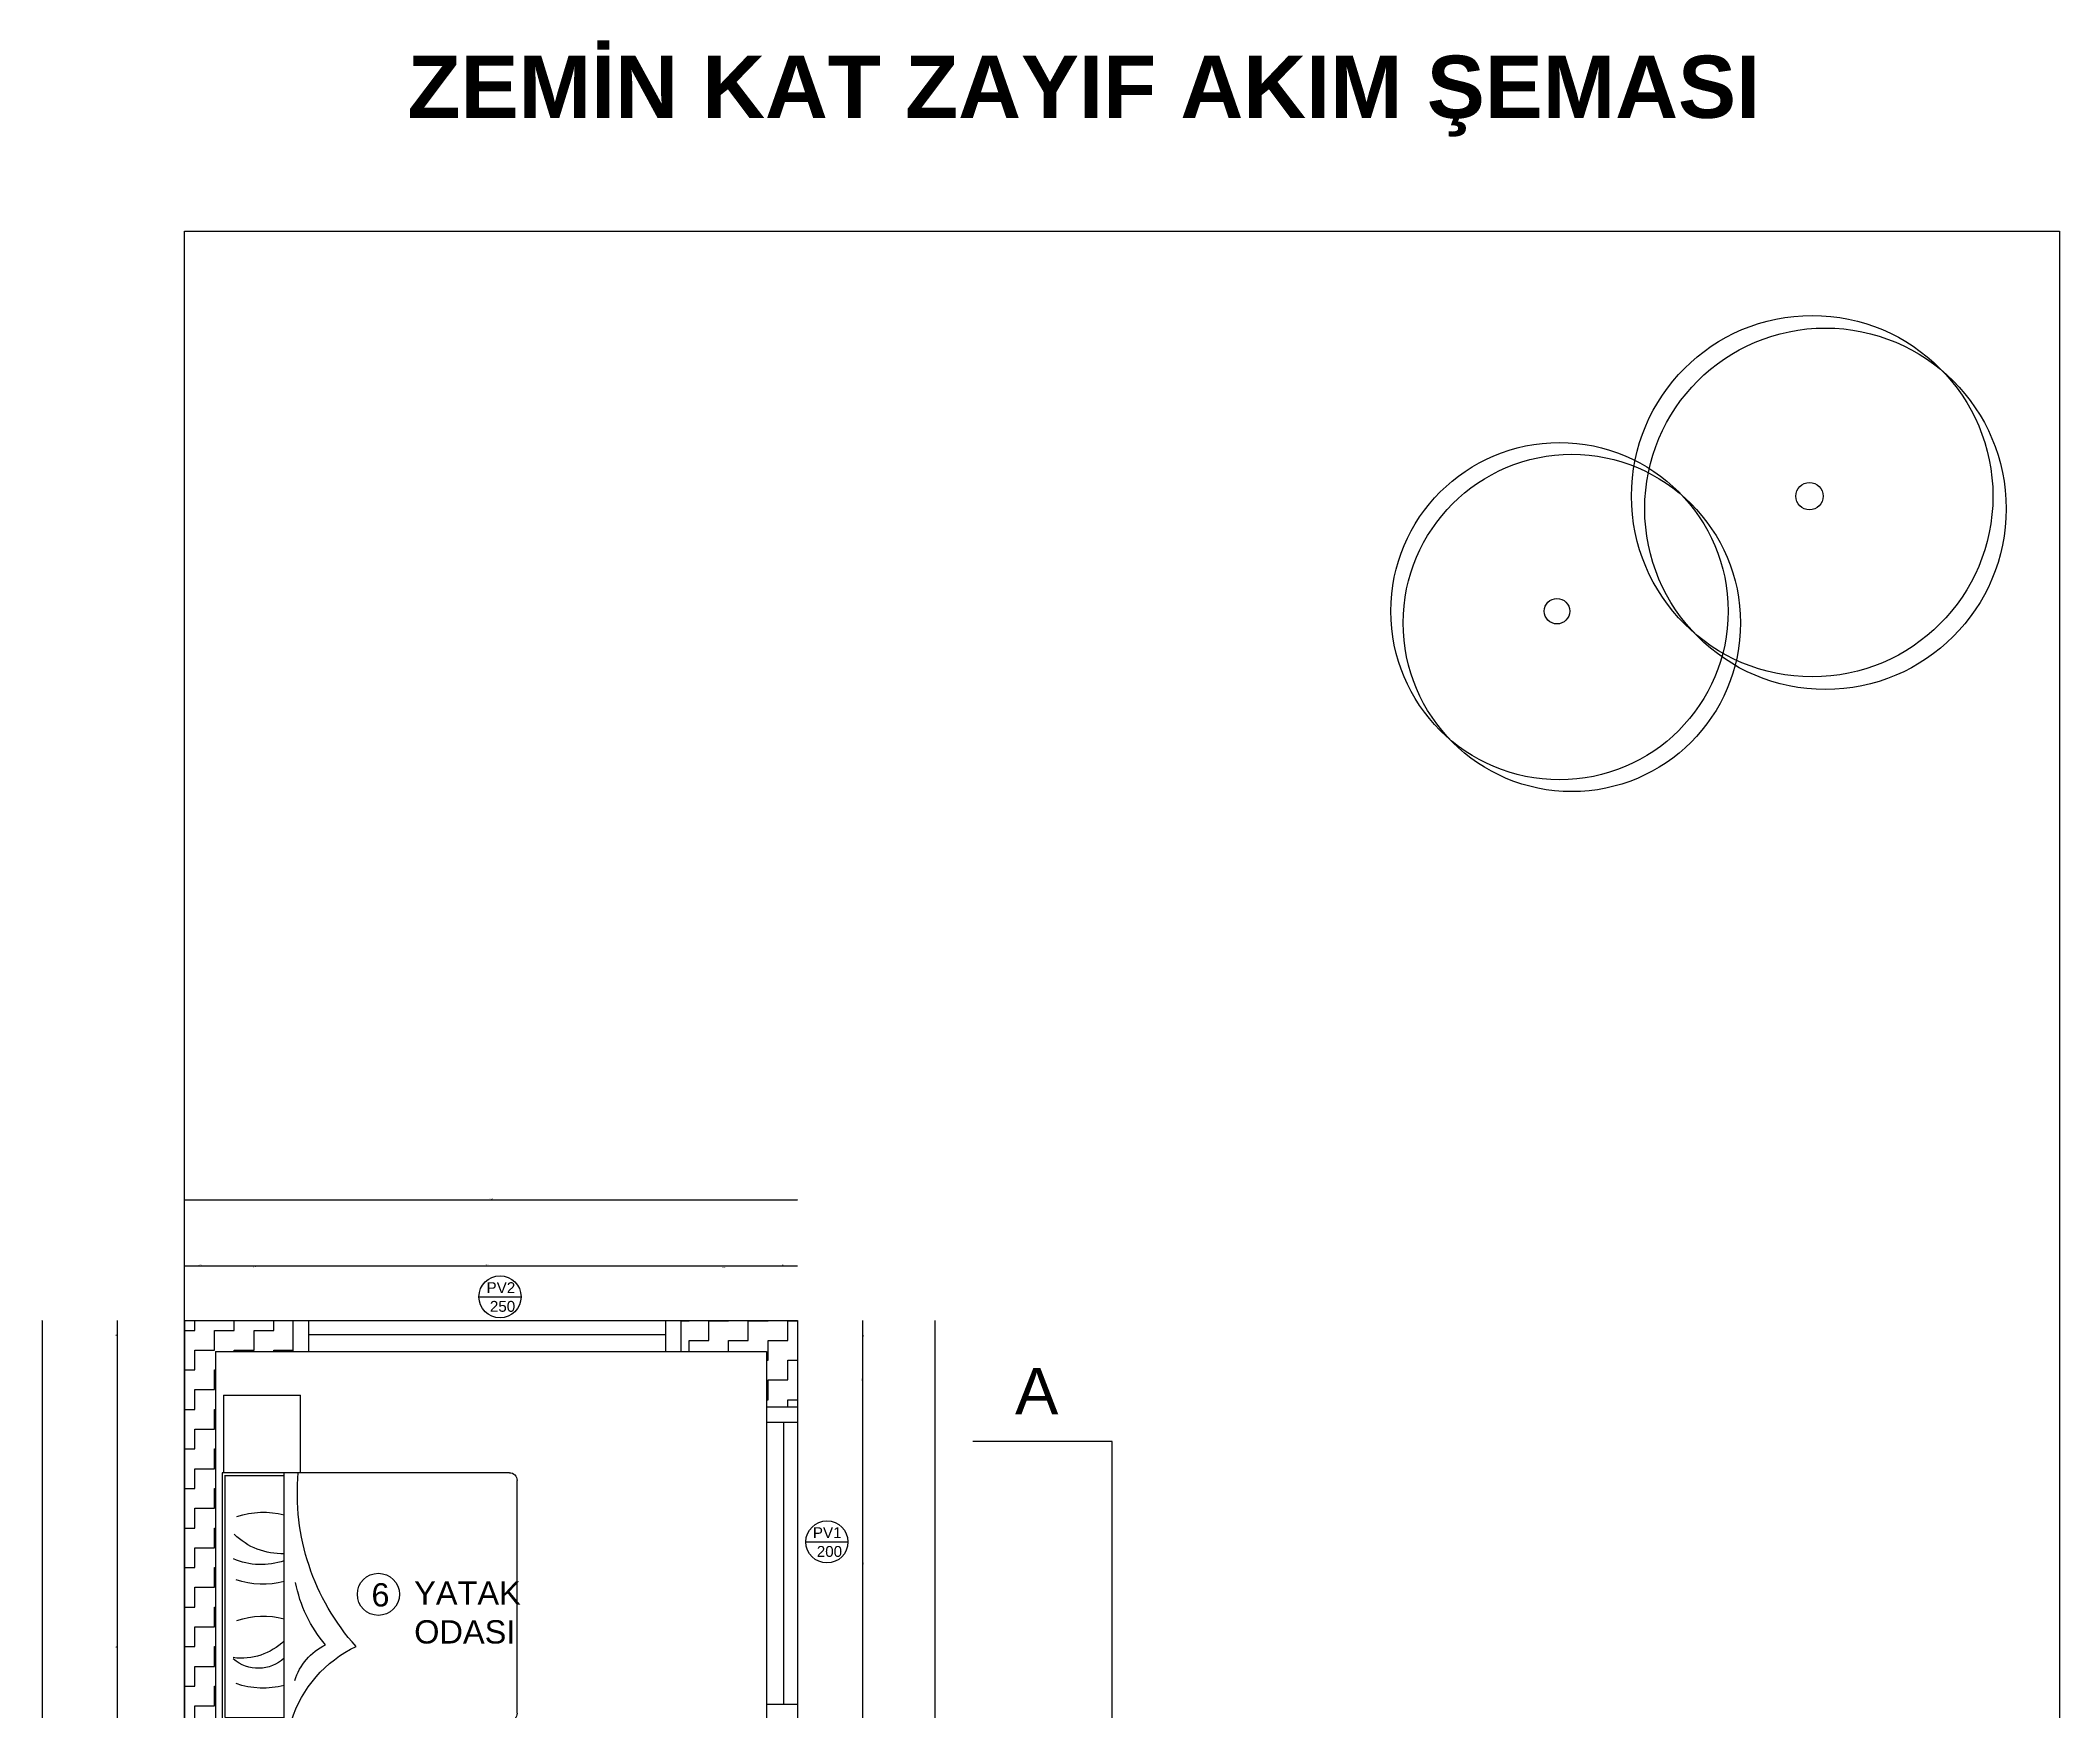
# Model space of a CAD drawing. Header units: millimetres. Extents: x 154 to 5560, y 36 to 724.
# Drawn here: x 4614.1 to 4938.5, y 455.4 to 723.8 of the extents above; entities that cross this region are included whole.
import ezdxf

# ---------------------------------------------------------------- set-up
doc = ezdxf.new("R2010")
doc.units = ezdxf.units.MM
doc.linetypes.add('HIDDEN2', pattern=[4.7625, 3.175, -1.5875])
for name, color, linetype in [('MİMARİ PLAN', 8, 'Continuous'), ('mobiliario', 252, 'Continuous'), ('zayıf akım', 2, 'HIDDEN2')]:
    doc.layers.add(name, color=color, linetype=linetype)
doc.styles.get("Standard").update_dxf_attribs({"font": 'arial.ttf'})
doc.styles.add('taho', font='tahoma.ttf')
doc.dimstyles.new('PATO', dxfattribs={"dimtxt": 0.15, "dimasz": 0.1, "dimexe": 0.02, "dimexo": 0, "dimgap": 0.1, "dimtad": 2, "dimzin": 1, "dimdsep": 46, "dimtxsty": 'taho', "dimblk": 'ARCHTICK', "dimcen": 0.1, "dimse1": 1, "dimse2": 1, "dimclrd": 256, "dimclre": 1, "dimclrt": 256, "dimadec": 0, "dimazin": 0, "dimtfac": 1, "dimtix": 1, "dimtmove": 0, "dimatfit": 3, "dimldrblk": 'ARCHTICK', "dimfxl": 1, "dimtolj": 1, "dimtzin": 0, "dimarcsym": 0})

# ---------------------------------------------------------------- blocks, each defined once
blk = doc.blocks.new('cama')
at = {"layer": 'mobiliario'}
for p, q in [((1571.153, 1199.733), (1571.153, 1201.233)), ((1571.203, 1201.283), (1573.053, 1201.283)), ((1572.653, 1199.683), (1572.653, 1201.283)), ((1572.653, 1201.263), (1573.033, 1201.263)), ((1573.033, 1199.706), (1573.033, 1201.266)), ((1573.053, 1201.283), (1573.053, 1199.683)), ((1571.203, 1199.683), (1573.053, 1199.683)), ((1572.653, 1199.703), (1573.033, 1199.703))]:
    blk.add_line(p, q, dxfattribs=at)
for centre, radius, start, end in [((1571.203, 1201.233), 0.05, 90, 180), ((1571.094, 1201.15), 1.475, 318.037, 5.1883), ((1572.787, 1200.495), 0.533, 71.2537, 104.5041), ((1572.669, 1201.199), 0.438, 267.9503, 314.412), ((1572.802, 1201.144), 0.453, 250.8458, 293.3011), ((1571.742, 1200.731), 0.852, 319.1683, 349.5335), ((1572.79, 1201.099), 0.535, 255.2028, 288.9624), ((1572.787, 1199.826), 0.533, 71.2537, 104.5041), ((1571.844, 1199.443), 0.8, 17.5154, 64.3485), ((1572.23, 1199.837), 0.371, 16.7773, 65.006), ((1572.928, 1200.48), 0.392, 225.4695, 277.8553), ((1572.82, 1200.269), 0.246, 227.2809, 311.0054), ((1572.79, 1200.43), 0.535, 255.2028, 288.9624), ((1571.203, 1199.733), 0.05, 180, 270)]:
    blk.add_arc(centre, radius, start, end, dxfattribs=at)
blk = doc.blocks.new('ARPLS508')
for centre in [(0.0111, 0.0033), (0.0456, -0.0295)]:
    blk.add_circle(centre, 0.4705)
at = {"color": 42}
blk.add_circle((0.0042, 0.0033), 0.0355, dxfattribs=at)
blk = doc.blocks.new('_ARCHTICK')
at = {"color": 0, "linetype": 'ByBlock', "const_width": 0.15}
blk.add_lwpolyline([(-0.5, -0.5), (0.5, 0.5)], dxfattribs=at)
blk = doc.blocks.new('*D178')
at = {"layer": 'Defpoints', "color": 0, "transparency": 16777216}
for p in [(4638.65, 513.22), (4626.48, 418.57), (4638.65, 418.57)]:
    blk.add_point(p, dxfattribs=at)
at = {"layer": 'MİMARİ PLAN', "lineweight": -2, "transparency": 16777216}
blk.add_line((4626.48, 513.22), (4626.48, 418.57), dxfattribs=at)
at = {"layer": 'MİMARİ PLAN', "lineweight": -2, "transparency": 16777216, "xscale": 0.1, "yscale": 0.1, "zscale": 0.1}
for p, rotation in [((4626.48, 513.22), 90), ((4626.48, 418.57), 270)]:
    blk.add_blockref('_ARCHTICK', p, dxfattribs=dict(at, rotation=rotation))
at = {"layer": 'MİMARİ PLAN', "transparency": 16777216, "insert": (4626.3, 465.89), "char_height": 0.15, "attachment_point": 5, "rotation": 90, "style": 'taho'}
blk.add_mtext('\\A1;94.65', dxfattribs=at)
blk = doc.blocks.new('*D179')
at = {"layer": 'Defpoints', "color": 0, "transparency": 16777216}
for p in [(4642.26, 546.33), (4654.73, 546.72), (4642.26, 526.92)]:
    blk.add_point(p, dxfattribs=at)
at = {"layer": 'MİMARİ PLAN', "lineweight": -2, "transparency": 16777216}
blk.add_line((4654.73, 526.92), (4642.26, 526.92), dxfattribs=at)
at = {"layer": 'MİMARİ PLAN', "lineweight": -2, "transparency": 16777216, "xscale": 0.1, "yscale": 0.1, "zscale": 0.1, "rotation": 180}
blk.add_blockref('_ARCHTICK', (4642.26, 526.92), dxfattribs=at)
at = {"layer": 'MİMARİ PLAN', "lineweight": -2, "transparency": 16777216, "xscale": 0.1, "yscale": 0.1, "zscale": 0.1}
blk.add_blockref('_ARCHTICK', (4654.73, 526.92), dxfattribs=at)
at = {"layer": 'MİMARİ PLAN', "transparency": 16777216, "insert": (4648.5, 526.74), "char_height": 0.15, "attachment_point": 5, "style": 'taho'}
blk.add_mtext('\\A1;12.47', dxfattribs=at)
blk = doc.blocks.new('*D192')
at = {"layer": 'Defpoints', "color": 0, "transparency": 16777216}
for p in [(4637.28, 518.2), (4614.4, 307.27), (4637.28, 307.27)]:
    blk.add_point(p, dxfattribs=at)
at = {"layer": 'MİMARİ PLAN', "lineweight": -2, "transparency": 16777216}
blk.add_line((4614.4, 518.2), (4614.4, 307.27), dxfattribs=at)
at = {"layer": 'MİMARİ PLAN', "lineweight": -2, "transparency": 16777216, "xscale": 0.1, "yscale": 0.1, "zscale": 0.1}
for p, rotation in [((4614.4, 518.2), 90), ((4614.4, 307.27), 270)]:
    blk.add_blockref('_ARCHTICK', p, dxfattribs=dict(at, rotation=rotation))
at = {"layer": 'MİMARİ PLAN', "transparency": 16777216, "insert": (4614.22, 412.74), "char_height": 0.15, "attachment_point": 5, "rotation": 90, "style": 'taho'}
blk.add_mtext('\\A1;210.93', dxfattribs=at)
blk = doc.blocks.new('*D199')
at = {"layer": 'Defpoints', "color": 0, "transparency": 16777216}
for p in [(4670.55, 518.2), (4626.48, 513.22), (4675.54, 513.22)]:
    blk.add_point(p, dxfattribs=at)
at = {"layer": 'MİMARİ PLAN', "lineweight": -2, "transparency": 16777216}
blk.add_line((4626.48, 518.2), (4626.48, 513.22), dxfattribs=at)
at = {"layer": 'MİMARİ PLAN', "lineweight": -2, "transparency": 16777216, "xscale": 0.1, "yscale": 0.1, "zscale": 0.1}
for p, rotation in [((4626.48, 518.2), 90), ((4626.48, 513.22), 270)]:
    blk.add_blockref('_ARCHTICK', p, dxfattribs=dict(at, rotation=rotation))
at = {"layer": 'MİMARİ PLAN', "transparency": 16777216, "insert": (4626.3, 515.71), "char_height": 0.15, "attachment_point": 5, "rotation": 90, "style": 'taho'}
blk.add_mtext('\\A1;4.99', dxfattribs=at)
blk = doc.blocks.new('*D200')
at = {"layer": 'Defpoints', "color": 0, "transparency": 16777216}
for p in [(4730.77, 526.89), (4735.76, 522.04), (4730.77, 517.06)]:
    blk.add_point(p, dxfattribs=at)
at = {"layer": 'MİMARİ PLAN', "lineweight": -2, "transparency": 16777216}
blk.add_line((4735.76, 526.89), (4730.77, 526.89), dxfattribs=at)
at = {"layer": 'MİMARİ PLAN', "lineweight": -2, "transparency": 16777216, "xscale": 0.1, "yscale": 0.1, "zscale": 0.1, "rotation": 180}
blk.add_blockref('_ARCHTICK', (4730.77, 526.89), dxfattribs=at)
at = {"layer": 'MİMARİ PLAN', "lineweight": -2, "transparency": 16777216, "xscale": 0.1, "yscale": 0.1, "zscale": 0.1}
blk.add_blockref('_ARCHTICK', (4735.76, 526.89), dxfattribs=at)
at = {"layer": 'MİMARİ PLAN', "transparency": 16777216, "insert": (4733.27, 527.06), "char_height": 0.15, "attachment_point": 5, "style": 'taho'}
blk.add_mtext('\\A1;4.99', dxfattribs=at)
blk = doc.blocks.new('*D201')
at = {"layer": 'Defpoints', "color": 0, "transparency": 16777216}
for p in [(4637.28, 526.92), (4642.26, 522.08), (4637.28, 517.09)]:
    blk.add_point(p, dxfattribs=at)
at = {"layer": 'MİMARİ PLAN', "lineweight": -2, "transparency": 16777216}
blk.add_line((4642.26, 526.92), (4637.28, 526.92), dxfattribs=at)
at = {"layer": 'MİMARİ PLAN', "lineweight": -2, "transparency": 16777216, "xscale": 0.1, "yscale": 0.1, "zscale": 0.1, "rotation": 180}
blk.add_blockref('_ARCHTICK', (4637.28, 526.92), dxfattribs=at)
at = {"layer": 'MİMARİ PLAN', "lineweight": -2, "transparency": 16777216, "xscale": 0.1, "yscale": 0.1, "zscale": 0.1}
blk.add_blockref('_ARCHTICK', (4642.26, 526.92), dxfattribs=at)
at = {"layer": 'MİMARİ PLAN', "transparency": 16777216, "insert": (4639.77, 527.1), "char_height": 0.15, "attachment_point": 5, "style": 'taho'}
blk.add_mtext('\\A1;4.99', dxfattribs=at)
blk = doc.blocks.new('*D202')
at = {"layer": 'Defpoints', "color": 0, "transparency": 16777216}
for p in [(4637.28, 537.52), (4637.28, 521.8), (4735.76, 521.8)]:
    blk.add_point(p, dxfattribs=at)
at = {"layer": 'MİMARİ PLAN', "lineweight": -2, "transparency": 16777216}
blk.add_line((4735.76, 537.52), (4637.28, 537.52), dxfattribs=at)
at = {"layer": 'MİMARİ PLAN', "lineweight": -2, "transparency": 16777216, "xscale": 0.1, "yscale": 0.1, "zscale": 0.1, "rotation": 180}
blk.add_blockref('_ARCHTICK', (4637.28, 537.52), dxfattribs=at)
at = {"layer": 'MİMARİ PLAN', "lineweight": -2, "transparency": 16777216, "xscale": 0.1, "yscale": 0.1, "zscale": 0.1}
blk.add_blockref('_ARCHTICK', (4735.76, 537.52), dxfattribs=at)
at = {"layer": 'MİMARİ PLAN', "transparency": 16777216, "insert": (4686.52, 537.7), "char_height": 0.15, "attachment_point": 5, "style": 'taho'}
blk.add_mtext('\\A1;98.48', dxfattribs=at)
blk = doc.blocks.new('*D203')
at = {"layer": 'Defpoints', "color": 0, "transparency": 16777216}
for p in [(4732.22, 518.2), (4727.23, 513.22), (4746.18, 513.22)]:
    blk.add_point(p, dxfattribs=at)
at = {"layer": 'MİMARİ PLAN', "lineweight": -2, "transparency": 16777216}
blk.add_line((4746.18, 518.2), (4746.18, 513.22), dxfattribs=at)
at = {"layer": 'MİMARİ PLAN', "lineweight": -2, "transparency": 16777216, "xscale": 0.1, "yscale": 0.1, "zscale": 0.1}
for p, rotation in [((4746.18, 518.2), 90), ((4746.18, 513.22), 270)]:
    blk.add_blockref('_ARCHTICK', p, dxfattribs=dict(at, rotation=rotation))
at = {"layer": 'MİMARİ PLAN', "transparency": 16777216, "insert": (4746.36, 515.71), "char_height": 0.15, "attachment_point": 5, "rotation": 90, "style": 'taho'}
blk.add_mtext('\\A1;4.99', dxfattribs=at)
blk = doc.blocks.new('*D204')
at = {"layer": 'Defpoints', "color": 0, "transparency": 16777216}
for p in [(4763.08, 513.22), (4739.43, 504.32), (4746.18, 504.32)]:
    blk.add_point(p, dxfattribs=at)
at = {"layer": 'MİMARİ PLAN', "lineweight": -2, "transparency": 16777216}
blk.add_line((4746.18, 513.22), (4746.18, 504.32), dxfattribs=at)
at = {"layer": 'MİMARİ PLAN', "lineweight": -2, "transparency": 16777216, "xscale": 0.1, "yscale": 0.1, "zscale": 0.1}
for p, rotation in [((4746.18, 513.22), 90), ((4746.18, 504.32), 270)]:
    blk.add_blockref('_ARCHTICK', p, dxfattribs=dict(at, rotation=rotation))
at = {"layer": 'MİMARİ PLAN', "transparency": 16777216, "insert": (4746, 508.77), "char_height": 0.15, "attachment_point": 5, "rotation": 90, "style": 'taho'}
blk.add_mtext('\\A1;8.90', dxfattribs=at)
blk = doc.blocks.new('*D205')
at = {"layer": 'Defpoints', "color": 0, "transparency": 16777216}
for p in [(4735.76, 504.32), (4735.76, 454.09), (4746.18, 454.09)]:
    blk.add_point(p, dxfattribs=at)
at = {"layer": 'MİMARİ PLAN', "lineweight": -2, "transparency": 16777216}
blk.add_line((4746.18, 504.32), (4746.18, 454.09), dxfattribs=at)
at = {"layer": 'MİMARİ PLAN', "lineweight": -2, "transparency": 16777216, "xscale": 0.1, "yscale": 0.1, "zscale": 0.1}
for p, rotation in [((4746.18, 504.32), 90), ((4746.18, 454.09), 270)]:
    blk.add_blockref('_ARCHTICK', p, dxfattribs=dict(at, rotation=rotation))
at = {"layer": 'MİMARİ PLAN', "transparency": 16777216, "insert": (4746.36, 479.2), "char_height": 0.15, "attachment_point": 5, "rotation": 90, "style": 'taho'}
blk.add_mtext('\\A1;50.23', dxfattribs=at)
blk = doc.blocks.new('*D207')
at = {"layer": 'Defpoints', "color": 0, "transparency": 16777216}
for p in [(4735.76, 518.2), (4735.76, 369.6), (4757.81, 369.6)]:
    blk.add_point(p, dxfattribs=at)
at = {"layer": 'MİMARİ PLAN', "lineweight": -2, "transparency": 16777216}
blk.add_line((4757.81, 518.2), (4757.81, 369.6), dxfattribs=at)
at = {"layer": 'MİMARİ PLAN', "lineweight": -2, "transparency": 16777216, "xscale": 0.1, "yscale": 0.1, "zscale": 0.1}
for p, rotation in [((4757.81, 518.2), 90), ((4757.81, 369.6), 270)]:
    blk.add_blockref('_ARCHTICK', p, dxfattribs=dict(at, rotation=rotation))
at = {"layer": 'MİMARİ PLAN', "transparency": 16777216, "insert": (4757.99, 443.9), "char_height": 0.15, "attachment_point": 5, "rotation": 90, "style": 'taho'}
blk.add_mtext('\\A1;148.60', dxfattribs=at)
blk = doc.blocks.new('*D262')
at = {"layer": 'Defpoints', "color": 0, "transparency": 16777216}
for p in [(4717.06, 543.93), (4730.74, 542.2), (4717.06, 526.89)]:
    blk.add_point(p, dxfattribs=at)
at = {"layer": 'MİMARİ PLAN', "lineweight": -2, "transparency": 16777216}
blk.add_line((4730.74, 526.89), (4717.06, 526.89), dxfattribs=at)
at = {"layer": 'MİMARİ PLAN', "lineweight": -2, "transparency": 16777216, "xscale": 0.1, "yscale": 0.1, "zscale": 0.1, "rotation": 180}
blk.add_blockref('_ARCHTICK', (4717.06, 526.89), dxfattribs=at)
at = {"layer": 'MİMARİ PLAN', "lineweight": -2, "transparency": 16777216, "xscale": 0.1, "yscale": 0.1, "zscale": 0.1}
blk.add_blockref('_ARCHTICK', (4730.74, 526.89), dxfattribs=at)
at = {"layer": 'MİMARİ PLAN', "transparency": 16777216, "insert": (4723.9, 526.71), "char_height": 0.15, "attachment_point": 5, "style": 'taho'}
blk.add_mtext('\\A1;13.68', dxfattribs=at)
blk = doc.blocks.new('*D263')
at = {"layer": 'Defpoints', "color": 0, "transparency": 16777216}
for p in [(4654.73, 526.92), (4654.73, 518.2), (4717.06, 518.2)]:
    blk.add_point(p, dxfattribs=at)
at = {"layer": 'MİMARİ PLAN', "lineweight": -2, "transparency": 16777216}
blk.add_line((4717.06, 526.92), (4654.73, 526.92), dxfattribs=at)
at = {"layer": 'MİMARİ PLAN', "lineweight": -2, "transparency": 16777216, "xscale": 0.1, "yscale": 0.1, "zscale": 0.1, "rotation": 180}
blk.add_blockref('_ARCHTICK', (4654.73, 526.92), dxfattribs=at)
at = {"layer": 'MİMARİ PLAN', "lineweight": -2, "transparency": 16777216, "xscale": 0.1, "yscale": 0.1, "zscale": 0.1}
blk.add_blockref('_ARCHTICK', (4717.06, 526.92), dxfattribs=at)
at = {"layer": 'MİMARİ PLAN', "transparency": 16777216, "insert": (4685.9, 527.1), "char_height": 0.15, "attachment_point": 5, "style": 'taho'}
blk.add_mtext('\\A1;62.33', dxfattribs=at)

msp = doc.modelspace()

# ---------------------------------------------------------------- hatches: boundary and pattern name
at = {"layer": 'MİMARİ PLAN'}
h = msp.add_hatch(dxfattribs=at)
h.set_pattern_fill('ZIGZAG', color=256, style=0)
h.set_pattern_definition([(0, (4673.8374, 605.4953), (3.175, 3.175), [3.175, -3.175]), (90, (4677.0124, 605.4953), (-3.175, 3.175), [3.175, -3.175])])
h.paths.add_polyline_path([(4642.263, 364.614), (4667.196, 364.614), (4708.332, 364.614), (4708.332, 369.601), (4642.263, 369.601), (4642.263, 513.216), (4654.733, 513.216), (4654.733, 518.202), (4637.276, 518.202), (4637.276, 307.268), (4660.963, 307.268), (4660.963, 312.254), (4642.263, 312.254)])
h = msp.add_hatch(dxfattribs=at)
h.set_pattern_fill('ZIGZAG', color=256, style=0)
h.set_pattern_definition([(0, (4677.0373, 613.3983), (3.175, 3.175), [3.175, -3.175]), (90, (4680.2123, 613.3983), (-3.175, 3.175), [3.175, -3.175])])
h.paths.add_polyline_path([(4735.759, 518.202), (4717.059, 518.202), (4717.059, 513.216), (4730.772, 513.216), (4730.772, 504.316), (4735.759, 504.316)])

# ---------------------------------------------------------------- linework, layer by layer
for p, q in [((4684.577, 521.984), (4691.34, 521.984)), ((4637.276, 518.202), (4654.733, 518.202)), ((4654.733, 513.216), (4654.733, 518.202)), ((4654.733, 518.202), (4717.059, 518.202)), ((4657.226, 513.216), (4657.226, 518.202)), ((4657.226, 515.917), (4714.566, 515.917)), ((4714.566, 513.216), (4714.566, 518.202)), ((4717.059, 518.202), (4735.759, 518.202)), ((4717.059, 513.216), (4717.059, 518.202)), ((4735.759, 518.202), (4735.759, 504.316)), ((4642.263, 513.216), (4654.733, 513.216)), ((4654.733, 513.216), (4717.059, 513.216)), ((4717.059, 513.216), (4730.772, 513.216)), ((4730.772, 513.216), (4730.772, 504.316)), ((4643.564, 506.212), (4655.922, 506.212)), ((4643.564, 506.212, -7.433), (4643.564, 493.746)), ((4655.922, 493.746), (4655.922, 506.212, -7.433)), ((4730.772, 504.316), (4735.759, 504.316)), ((4730.772, 504.316), (4730.772, 454.085)), ((4735.759, 504.316), (4735.759, 454.085)), ((4730.772, 501.823), (4735.759, 501.823)), ((4733.473, 501.823), (4733.473, 456.578)), ((4786.308, 498.762), (4763.912, 498.762)), ((4786.308, 409.458), (4786.308, 498.762)), ((4643.564, 493.746), (4655.922, 493.746)), ((4737.085, 482.618), (4743.848, 482.618)), ((4730.772, 456.578), (4735.759, 456.578))]:
    msp.add_line(p, q, dxfattribs=at)
at = {"layer": 'MİMARİ PLAN', "ltscale": 0.2}
for p, q in [((4637.276, 518.202), (4637.276, 307.268)), ((4642.263, 513.216), (4642.263, 369.601))]:
    msp.add_line(p, q, dxfattribs=at)
at = {"layer": 'MİMARİ PLAN'}
msp.add_lwpolyline([(4938.47, 79.803), (4637.276, 79.803), (4637.276, 693.162), (4938.47, 693.162), (4938.47, 79.803)], dxfattribs=at)
for centre in [(4687.959, 521.984), (4740.467, 482.618), (4668.42, 474.203)]:
    msp.add_circle(centre, 3.381, dxfattribs=at)

# ---------------------------------------------------------------- block references
for name, p, xscale, yscale, zscale in [('ARPLS508', (4898.046, 650.375), 61.69249080432581, 61.69249080432581, 61.69249080432581), ('ARPLS508', (4857.494, 631.911), 57.56971361210397, 57.56971361210397, 57.56971361210397), ('cama', (43864.741, -29458.221), -24.93330478854162, 24.93330478854162, 24.93330478854162)]:
    msp.add_blockref(name, p, dxfattribs=dict(at, xscale=xscale, yscale=yscale, zscale=zscale))

# ---------------------------------------------------------------- texts
at = {"layer": 'MİMARİ PLAN', "attachment_point": 1}
for s, width, insert, char_height in [('PV2', 3.74, (4685.795, 524.33), 1.7453), ('250', 3.74, (4686.328, 521.323), 1.7453), ('A', 40.03312, (4770.678, 510.575), 7.48), ('PV1', 3.74, (4738.207, 484.965), 1.7453), ('200', 3.74, (4738.836, 481.957), 1.7453), ('6', 3.74, (4667.3, 475.989), 3.74), ('YATAK  ODASI', 29.10103, (4674.166, 476.273), 3.74)]:
    msp.add_mtext_dynamic_manual_height_columns(s, width=width, gutter_width=311.666, heights=[0], dxfattribs=dict(at, insert=insert, char_height=char_height))
at = {"layer": 'zayıf akım', "insert": (4673.097, 721.336), "char_height": 10, "attachment_point": 1}
msp.add_mtext_dynamic_manual_height_columns('{\\fArial|b1|i0|c162|p34;ZEMİN KAT ZAYIF AKIM ŞEMASI}', width=295.02772, gutter_width=20, heights=[0], dxfattribs=at)

# ---------------------------------------------------------------- dimensions: what is measured, and where the dimension line sits
at = {"layer": 'MİMARİ PLAN'}
for base, p1, p2, picture, middle in [((4642.263, 526.92), (4654.733, 546.719), (4642.263, 546.334), '*D179', (4648.498, 526.743)), ((4717.059, 526.887), (4730.739, 542.202), (4717.059, 543.932), '*D262', (4723.899, 526.708)), ((4637.276, 537.523), (4735.759, 521.805), (4637.276, 521.805), '*D202', (4686.518, 537.702)), ((4637.276, 526.92), (4642.263, 522.076), (4637.276, 517.089), '*D201', (4639.769, 527.098)), ((4654.733, 526.92), (4717.059, 518.202), (4654.733, 518.202), '*D263', (4685.896, 527.098)), ((4730.772, 526.887), (4735.759, 522.043), (4730.772, 517.056), '*D200', (4733.266, 527.065))]:
    dim = msp.add_linear_dim(base=base, p1=p1, p2=p2, dimstyle='PATO', dxfattribs=at)
    dim.commit()
    dim.dimension.update_dxf_attribs({"geometry": picture, "text_midpoint": middle})
for base, p1, p2, picture, middle in [((4614.403, 307.268), (4637.276, 518.202), (4637.276, 307.268), '*D192', (4614.225, 412.735)), ((4626.476, 513.216), (4670.552, 518.202), (4675.539, 513.216), '*D199', (4626.298, 515.709)), ((4746.178, 513.216), (4732.22, 518.202), (4727.233, 513.216), '*D203', (4746.356, 515.709)), ((4757.809, 369.601), (4735.759, 518.202), (4735.759, 369.601), '*D207', (4757.988, 443.902)), ((4626.476, 418.566), (4638.65, 513.216), (4638.65, 418.566), '*D178', (4626.298, 465.891)), ((4746.178, 504.316), (4763.076, 513.216), (4739.426, 504.316), '*D204', (4745.999, 508.766)), ((4746.178, 454.085), (4735.759, 504.316), (4735.759, 454.085), '*D205', (4746.356, 479.2))]:
    dim = msp.add_linear_dim(base=base, p1=p1, p2=p2, angle=90, dimstyle='PATO', dxfattribs=at)
    dim.commit()
    dim.dimension.update_dxf_attribs({"geometry": picture, "text_midpoint": middle})

doc.saveas('drawing.dxf')
